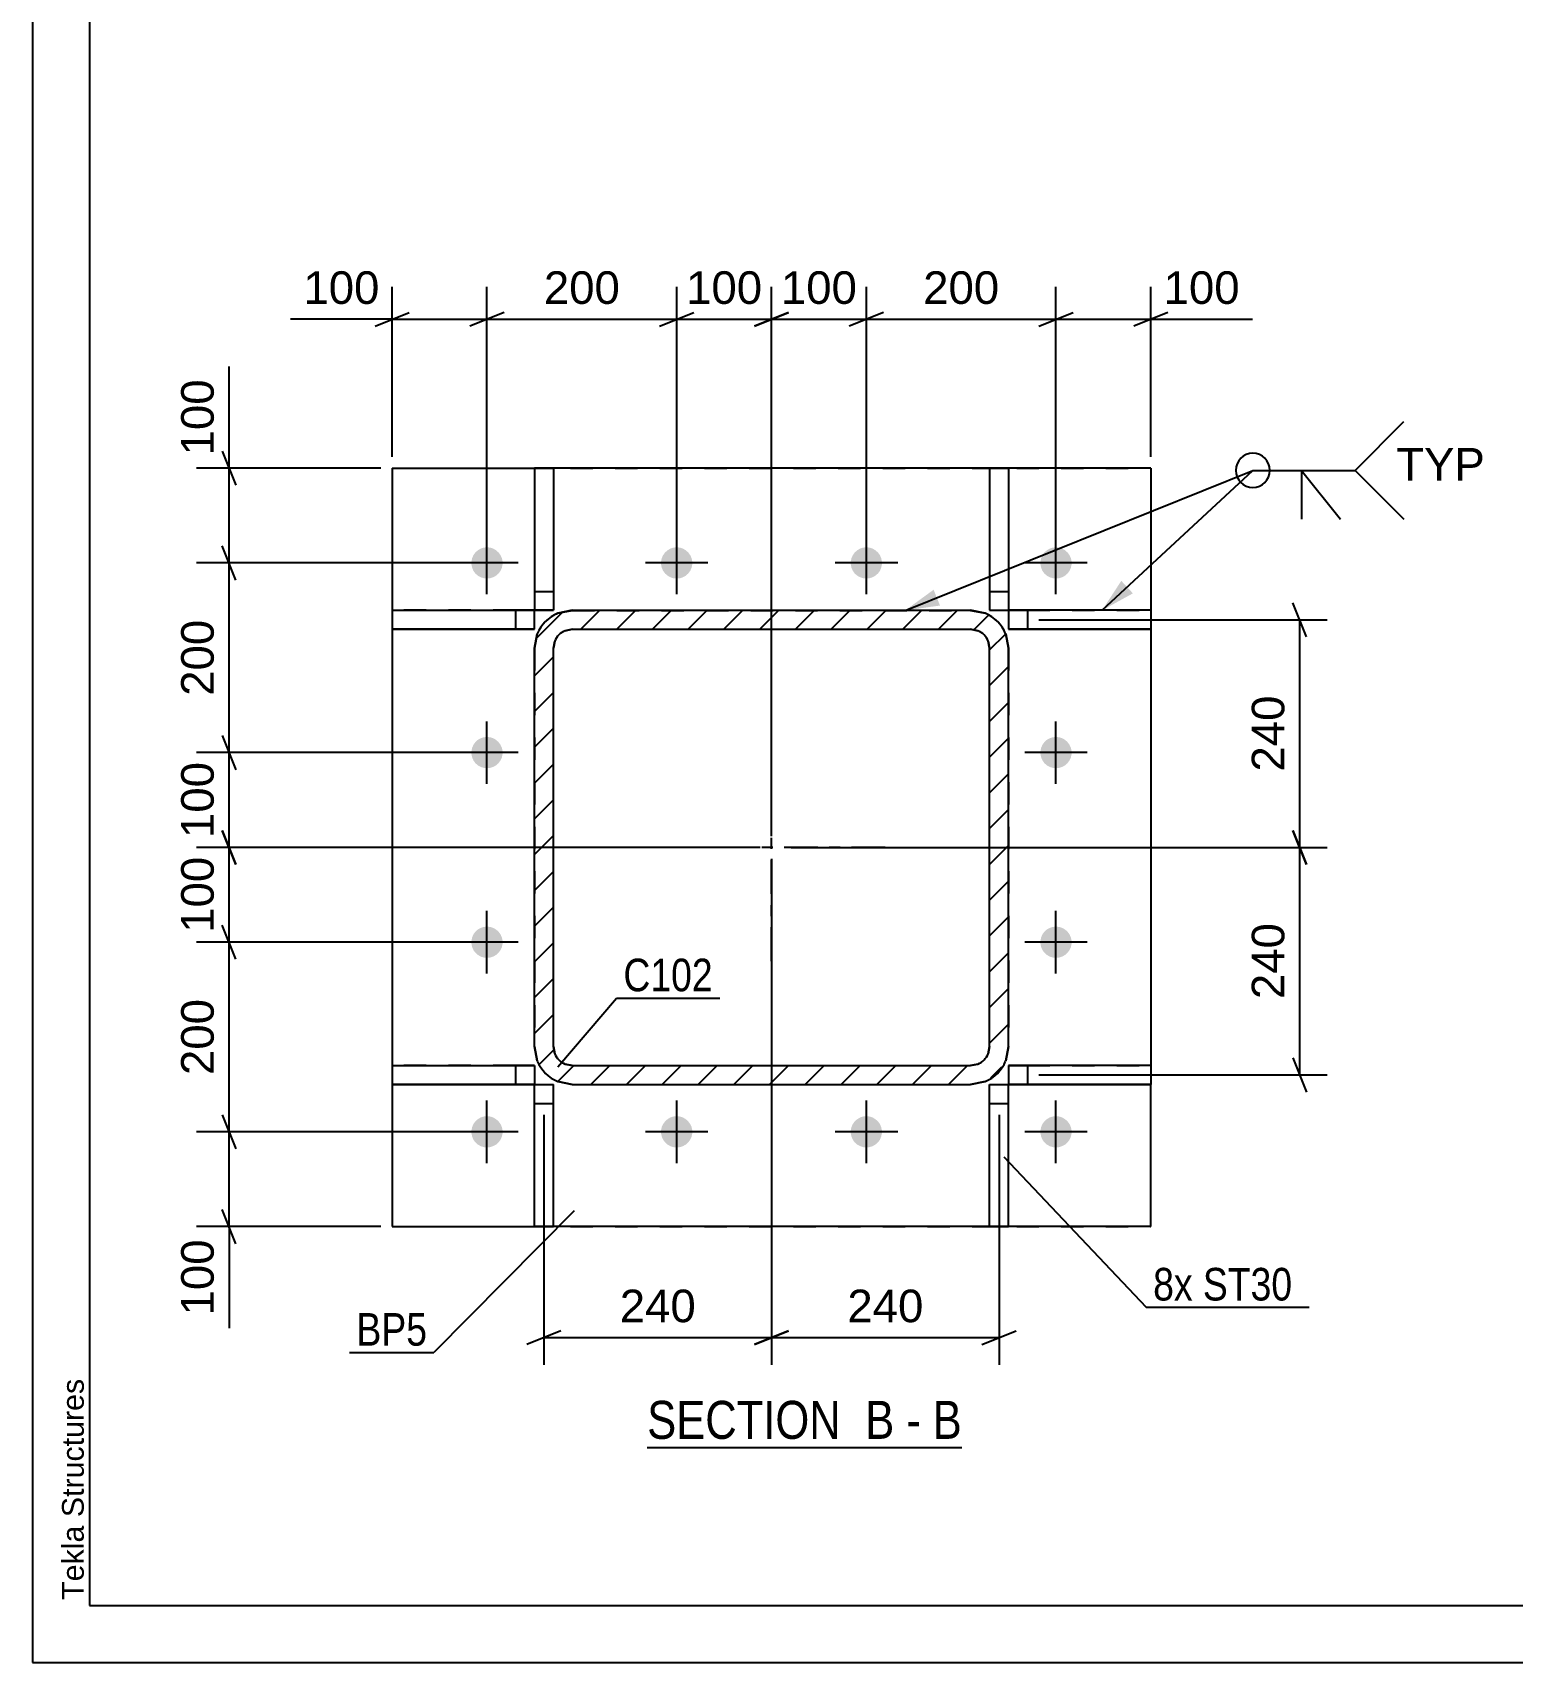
# Model space of a CAD drawing. Header units: millimetres. Extents: x -130 to 464, y -183 to 237.
# Drawn here: x -130.2 to -0.2, y -183.4 to -40.1 of the extents above; entities that cross this region are included whole.
import ezdxf

# ---------------------------------------------------------------- set-up
doc = ezdxf.new("R2010")
doc.units = ezdxf.units.MM
doc.linetypes.add('DXK_LINE_DOT2', pattern=[3.9198, 1.9599, -1.9599])
doc.linetypes.add('DXK_LINE_DOT3', pattern=[5.9187, 2.979, -0.9799, 0.9799, -0.9799])
doc.styles.add('Arial', font='ARIAL.TTF', dxfattribs={"height": 0.2})
doc.styles.add('Arial Narrow', font='ARIALN.TTF', dxfattribs={"height": 0.2})

# ---------------------------------------------------------------- blocks, each defined once
blk = doc.blocks.new('Unknown-284929128-1132')
at = {"color": 5, "linetype": 'Continuous'}
for p, q in [((-130.21, 236.61), (-130.21, -183.39)), ((-125.21, 231.61), (-125.21, -178.39)), ((-125.21, -178.39), (458.79, -178.39)), ((-130.21, -183.39), (463.79, -183.39))]:
    blk.add_line(p, q, dxfattribs=at)
at = {"color": 174, "linetype": 'Continuous', "style": 'Arial'}
blk.add_text('Tekla Structures', height=1.9102, rotation=90, dxfattribs=at).set_placement((-125.71, -177.89))
blk = doc.blocks.new('Unknown-284929128-11 - 2020')
at = {"color": 6, "linetype": 'Continuous'}
blk.add_line((-76.2, -164.49), (-48.55, -164.49), dxfattribs=at)
at = {"color": 0, "linetype": 'Continuous'}
for points in [[(-58.09, -163.74), (-58.09, -160.24), (-76.2, -160.24), (-76.2, -163.74)], [(-54.48, -163.74), (-54.48, -160.24), (-57.04, -160.24), (-57.04, -163.74)], [(-52.16, -163.74), (-52.16, -160.24), (-53.43, -160.24), (-53.43, -163.74)], [(-48.55, -163.74), (-48.55, -160.24), (-51.11, -160.24), (-51.11, -163.74)]]:
    blk.add_wipeout(points, dxfattribs=at)
at = {"color": 7, "linetype": 'Continuous', "style": 'Arial Narrow'}
for s, p in [('SECTION ', (-76.2, -163.74)), ('B', (-57.04, -163.74)), ('B', (-51.11, -163.74)), ('-', (-53.43, -163.74))]:
    blk.add_text(s, height=3.34, dxfattribs=at).set_placement(p)
blk = doc.blocks.new('Part-284929128-2059 - 2020')
at = {"color": 2, "linetype": 'Continuous'}
for p, q in [((-42.78, -130.92), (-44.44, -130.92)), ((-44.44, -130.92), (-44.44, -132.59)), ((-42.78, -130.92), (-42.78, -132.59)), ((-31.94, -130.93), (-42.78, -130.92)), ((-31.94, -130.93), (-31.94, -132.59)), ((-44.44, -132.59), (-42.78, -132.59)), ((-42.78, -132.59), (-44.44, -132.59)), ((-42.78, -132.59), (-31.94, -132.59)), ((-31.94, -132.59), (-42.78, -132.59)), ((-31.94, -132.59), (-31.94, -132.59))]:
    blk.add_line(p, q, dxfattribs=at)
at = {"color": 7, "linetype": 'DXK_LINE_DOT2'}
for p, q in [((-44.44, -130.93), (-42.78, -130.93)), ((-42.78, -130.93), (-31.94, -130.93)), ((-44.44, -132.59), (-44.44, -132.59)), ((-44.44, -132.59), (-44.44, -132.59)), ((-42.78, -132.59), (-42.78, -132.59)), ((-31.94, -132.59), (-31.94, -132.59))]:
    blk.add_line(p, q, dxfattribs=at)
blk = doc.blocks.new('Part-284929128-2104 - 2020')
at = {"color": 2, "linetype": 'Continuous'}
for p, q in [((-98.61, -78.43), (-86.11, -78.43)), ((-98.61, -78.43), (-98.61, -78.43)), ((-98.61, -78.43), (-98.61, -90.92)), ((-46.11, -78.43), (-84.44, -78.43)), ((-31.94, -78.43), (-44.44, -78.43)), ((-31.94, -78.43), (-31.94, -78.43)), ((-31.94, -78.43), (-31.94, -90.92)), ((-98.61, -92.59), (-98.61, -130.93)), ((-31.94, -92.59), (-31.94, -130.93)), ((-98.61, -132.59), (-98.61, -145.09)), ((-31.94, -145.09), (-31.94, -132.59)), ((-98.61, -145.09), (-86.11, -145.09)), ((-46.11, -145.09), (-84.44, -145.09)), ((-31.94, -145.09), (-44.44, -145.09))]:
    blk.add_line(p, q, dxfattribs=at)
at = {"color": 7, "linetype": 'DXK_LINE_DOT2'}
for p, q in [((-98.61, -78.43), (-31.94, -78.43)), ((-86.11, -78.43), (-84.44, -78.43)), ((-44.44, -78.43), (-46.11, -78.43)), ((-98.61, -90.92), (-98.61, -92.59)), ((-31.94, -90.92), (-31.94, -92.59)), ((-98.61, -130.93), (-98.61, -132.59)), ((-31.94, -130.93), (-31.94, -132.59)), ((-98.61, -145.09), (-31.94, -145.09)), ((-86.11, -145.09), (-84.44, -145.09)), ((-44.44, -145.09), (-46.11, -145.09))]:
    blk.add_line(p, q, dxfattribs=at)
blk = doc.blocks.new('Part-284929128-2064 - 2020')
at = {"color": 2, "linetype": 'Continuous'}
for p, q in [((-42.78, -90.92), (-44.44, -90.92)), ((-44.44, -90.92), (-44.44, -92.59)), ((-42.78, -90.92), (-42.78, -92.59)), ((-31.94, -90.92), (-42.78, -90.92)), ((-31.94, -90.92), (-31.94, -92.59)), ((-44.44, -92.59), (-42.78, -92.59)), ((-42.78, -92.59), (-44.44, -92.59)), ((-44.44, -92.59), (-44.44, -92.59)), ((-44.44, -92.59), (-44.44, -92.59)), ((-42.78, -92.59), (-31.94, -92.59)), ((-31.94, -92.59), (-42.78, -92.59)), ((-31.94, -92.59), (-31.94, -92.59))]:
    blk.add_line(p, q, dxfattribs=at)
at = {"color": 7, "linetype": 'DXK_LINE_DOT2'}
for p, q in [((-44.44, -90.92), (-42.78, -90.92)), ((-42.78, -90.92), (-31.94, -90.92)), ((-42.78, -92.59), (-42.78, -92.59)), ((-31.94, -92.59), (-31.94, -92.59))]:
    blk.add_line(p, q, dxfattribs=at)
blk = doc.blocks.new('Part-284929128-2069 - 2020')
at = {"color": 2, "linetype": 'Continuous'}
for p, q in [((-98.61, -130.93), (-87.78, -130.92)), ((-98.61, -130.93), (-98.61, -130.93)), ((-98.61, -130.93), (-98.61, -132.59)), ((-87.78, -130.92), (-86.11, -130.92)), ((-87.78, -130.92), (-87.78, -132.59)), ((-86.11, -130.92), (-86.11, -132.59)), ((-98.61, -132.59), (-87.78, -132.59)), ((-87.78, -132.59), (-98.61, -132.59)), ((-87.78, -132.59), (-86.11, -132.59)), ((-86.11, -132.59), (-87.78, -132.59))]:
    blk.add_line(p, q, dxfattribs=at)
at = {"color": 7, "linetype": 'DXK_LINE_DOT2'}
for p, q in [((-87.78, -130.93), (-98.61, -130.93)), ((-86.11, -130.93), (-87.78, -130.93)), ((-86.11, -130.92), (-86.11, -130.93)), ((-87.78, -132.59), (-87.78, -132.59)), ((-86.11, -132.59), (-86.11, -132.59)), ((-86.11, -132.59), (-86.11, -132.59))]:
    blk.add_line(p, q, dxfattribs=at)
blk = doc.blocks.new('Bolt-284929128-2122 - 2020')
at = {"linetype": 'Continuous'}
for points in [[(-90.28, -88.13), (-90.56, -88.1), (-90.84, -88.01), (-91.09, -87.87), (-91.3, -87.68), (-91.47, -87.45), (-91.58, -87.18), (-91.64, -86.9), (-91.64, -86.61), (-91.58, -86.33), (-91.47, -86.07), (-91.3, -85.84), (-91.09, -85.65), (-90.84, -85.5), (-90.56, -85.41), (-90.28, -85.38), (-89.99, -85.41), (-89.72, -85.5), (-89.47, -85.65), (-89.26, -85.84), (-89.09, -86.07), (-88.97, -86.33), (-88.91, -86.61), (-88.91, -86.9), (-88.97, -87.18), (-89.09, -87.45), (-89.26, -87.68), (-89.47, -87.87), (-89.72, -88.01), (-89.99, -88.1)], [(-73.61, -88.13), (-73.9, -88.1), (-74.17, -88.01), (-74.42, -87.87), (-74.63, -87.68), (-74.8, -87.45), (-74.92, -87.18), (-74.98, -86.9), (-74.98, -86.61), (-74.92, -86.33), (-74.8, -86.07), (-74.63, -85.84), (-74.42, -85.65), (-74.17, -85.5), (-73.9, -85.41), (-73.61, -85.38), (-73.32, -85.41), (-73.05, -85.5), (-72.8, -85.65), (-72.59, -85.84), (-72.42, -86.07), (-72.3, -86.33), (-72.24, -86.61), (-72.24, -86.9), (-72.3, -87.18), (-72.42, -87.45), (-72.59, -87.68), (-72.8, -87.87), (-73.05, -88.01), (-73.32, -88.1)], [(-56.94, -88.13), (-57.23, -88.1), (-57.5, -88.01), (-57.75, -87.87), (-57.97, -87.68), (-58.13, -87.45), (-58.25, -87.18), (-58.31, -86.9), (-58.31, -86.61), (-58.25, -86.33), (-58.13, -86.07), (-57.97, -85.84), (-57.75, -85.65), (-57.5, -85.5), (-57.23, -85.41), (-56.94, -85.38), (-56.66, -85.41), (-56.38, -85.5), (-56.14, -85.65), (-55.92, -85.84), (-55.75, -86.07), (-55.64, -86.33), (-55.58, -86.61), (-55.58, -86.9), (-55.64, -87.18), (-55.75, -87.45), (-55.92, -87.68), (-56.14, -87.87), (-56.38, -88.01), (-56.66, -88.1)], [(-40.28, -88.13), (-40.56, -88.1), (-40.84, -88.01), (-41.09, -87.87), (-41.3, -87.68), (-41.47, -87.45), (-41.58, -87.18), (-41.64, -86.9), (-41.64, -86.61), (-41.58, -86.33), (-41.47, -86.07), (-41.3, -85.84), (-41.09, -85.65), (-40.84, -85.5), (-40.56, -85.41), (-40.28, -85.38), (-39.99, -85.41), (-39.72, -85.5), (-39.47, -85.65), (-39.26, -85.84), (-39.09, -86.07), (-38.97, -86.33), (-38.91, -86.61), (-38.91, -86.9), (-38.97, -87.18), (-39.09, -87.45), (-39.26, -87.68), (-39.47, -87.87), (-39.72, -88.01), (-39.99, -88.1)], [(-90.28, -104.8), (-90.56, -104.77), (-90.84, -104.68), (-91.09, -104.54), (-91.3, -104.35), (-91.47, -104.11), (-91.58, -103.85), (-91.64, -103.57), (-91.64, -103.28), (-91.58, -103), (-91.47, -102.74), (-91.3, -102.51), (-91.09, -102.31), (-90.84, -102.17), (-90.56, -102.08), (-90.28, -102.05), (-89.99, -102.08), (-89.72, -102.17), (-89.47, -102.31), (-89.26, -102.51), (-89.09, -102.74), (-88.97, -103), (-88.91, -103.28), (-88.91, -103.57), (-88.97, -103.85), (-89.09, -104.11), (-89.26, -104.35), (-89.47, -104.54), (-89.72, -104.68), (-89.99, -104.77)], [(-40.28, -104.8), (-40.56, -104.77), (-40.84, -104.68), (-41.09, -104.54), (-41.3, -104.35), (-41.47, -104.11), (-41.58, -103.85), (-41.64, -103.57), (-41.64, -103.28), (-41.58, -103), (-41.47, -102.74), (-41.3, -102.51), (-41.09, -102.31), (-40.84, -102.17), (-40.56, -102.08), (-40.28, -102.05), (-39.99, -102.08), (-39.72, -102.17), (-39.47, -102.31), (-39.26, -102.51), (-39.09, -102.74), (-38.97, -103), (-38.91, -103.28), (-38.91, -103.57), (-38.97, -103.85), (-39.09, -104.11), (-39.26, -104.35), (-39.47, -104.54), (-39.72, -104.68), (-39.99, -104.77)], [(-90.28, -121.47), (-90.56, -121.44), (-90.84, -121.35), (-91.09, -121.2), (-91.3, -121.01), (-91.47, -120.78), (-91.58, -120.52), (-91.64, -120.24), (-91.64, -119.95), (-91.58, -119.67), (-91.47, -119.4), (-91.3, -119.17), (-91.09, -118.98), (-90.84, -118.84), (-90.56, -118.75), (-90.28, -118.72), (-89.99, -118.75), (-89.72, -118.84), (-89.47, -118.98), (-89.26, -119.17), (-89.09, -119.4), (-88.97, -119.67), (-88.91, -119.95), (-88.91, -120.24), (-88.97, -120.52), (-89.09, -120.78), (-89.26, -121.01), (-89.47, -121.2), (-89.72, -121.35), (-89.99, -121.44)], [(-40.28, -121.47), (-40.56, -121.44), (-40.84, -121.35), (-41.09, -121.2), (-41.3, -121.01), (-41.47, -120.78), (-41.58, -120.52), (-41.64, -120.24), (-41.64, -119.95), (-41.58, -119.67), (-41.47, -119.4), (-41.3, -119.17), (-41.09, -118.98), (-40.84, -118.84), (-40.56, -118.75), (-40.28, -118.72), (-39.99, -118.75), (-39.72, -118.84), (-39.47, -118.98), (-39.26, -119.17), (-39.09, -119.4), (-38.97, -119.67), (-38.91, -119.95), (-38.91, -120.24), (-38.97, -120.52), (-39.09, -120.78), (-39.26, -121.01), (-39.47, -121.2), (-39.72, -121.35), (-39.99, -121.44)], [(-90.28, -138.13), (-90.56, -138.1), (-90.84, -138.01), (-91.09, -137.87), (-91.3, -137.68), (-91.47, -137.45), (-91.58, -137.18), (-91.64, -136.9), (-91.64, -136.61), (-91.58, -136.33), (-91.47, -136.07), (-91.3, -135.84), (-91.09, -135.65), (-90.84, -135.5), (-90.56, -135.41), (-90.28, -135.38), (-89.99, -135.41), (-89.72, -135.5), (-89.47, -135.65), (-89.26, -135.84), (-89.09, -136.07), (-88.97, -136.33), (-88.91, -136.61), (-88.91, -136.9), (-88.97, -137.18), (-89.09, -137.45), (-89.26, -137.68), (-89.47, -137.87), (-89.72, -138.01), (-89.99, -138.1)], [(-73.61, -138.13), (-73.9, -138.1), (-74.17, -138.01), (-74.42, -137.87), (-74.63, -137.68), (-74.8, -137.45), (-74.92, -137.18), (-74.98, -136.9), (-74.98, -136.61), (-74.92, -136.33), (-74.8, -136.07), (-74.63, -135.84), (-74.42, -135.65), (-74.17, -135.5), (-73.9, -135.41), (-73.61, -135.38), (-73.32, -135.41), (-73.05, -135.5), (-72.8, -135.65), (-72.59, -135.84), (-72.42, -136.07), (-72.3, -136.33), (-72.24, -136.61), (-72.24, -136.9), (-72.3, -137.18), (-72.42, -137.45), (-72.59, -137.68), (-72.8, -137.87), (-73.05, -138.01), (-73.32, -138.1)], [(-56.94, -138.13), (-57.23, -138.1), (-57.5, -138.01), (-57.75, -137.87), (-57.97, -137.68), (-58.13, -137.45), (-58.25, -137.18), (-58.31, -136.9), (-58.31, -136.61), (-58.25, -136.33), (-58.13, -136.07), (-57.97, -135.84), (-57.75, -135.65), (-57.5, -135.5), (-57.23, -135.41), (-56.94, -135.38), (-56.66, -135.41), (-56.38, -135.5), (-56.14, -135.65), (-55.92, -135.84), (-55.75, -136.07), (-55.64, -136.33), (-55.58, -136.61), (-55.58, -136.9), (-55.64, -137.18), (-55.75, -137.45), (-55.92, -137.68), (-56.14, -137.87), (-56.38, -138.01), (-56.66, -138.1)], [(-40.28, -138.13), (-40.56, -138.1), (-40.84, -138.01), (-41.09, -137.87), (-41.3, -137.68), (-41.47, -137.45), (-41.58, -137.18), (-41.64, -136.9), (-41.64, -136.61), (-41.58, -136.33), (-41.47, -136.07), (-41.3, -135.84), (-41.09, -135.65), (-40.84, -135.5), (-40.56, -135.41), (-40.28, -135.38), (-39.99, -135.41), (-39.72, -135.5), (-39.47, -135.65), (-39.26, -135.84), (-39.09, -136.07), (-38.97, -136.33), (-38.91, -136.61), (-38.91, -136.9), (-38.97, -137.18), (-39.09, -137.45), (-39.26, -137.68), (-39.47, -137.87), (-39.72, -138.01), (-39.99, -138.1)]]:
    blk.add_hatch(color=1, dxfattribs=at).paths.add_polyline_path(points)
at = {"color": 1, "linetype": 'Continuous'}
for p, q in [((-90.28, -89.51), (-90.28, -84.01)), ((-73.61, -89.51), (-73.61, -84.01)), ((-56.94, -89.51), (-56.94, -84.01)), ((-40.28, -89.51), (-40.28, -84.01)), ((-87.53, -86.76), (-93.03, -86.76)), ((-70.86, -86.76), (-76.36, -86.76)), ((-54.19, -86.76), (-59.69, -86.76)), ((-37.53, -86.76), (-43.03, -86.76)), ((-90.28, -106.18), (-90.28, -100.68)), ((-40.28, -106.18), (-40.28, -100.68)), ((-87.53, -103.43), (-93.03, -103.43)), ((-37.53, -103.43), (-43.03, -103.43)), ((-90.28, -122.84), (-90.28, -117.34)), ((-40.28, -122.84), (-40.28, -117.34)), ((-87.53, -120.09), (-93.03, -120.09)), ((-37.53, -120.09), (-43.03, -120.09)), ((-90.28, -139.51), (-90.28, -134.01)), ((-73.61, -139.51), (-73.61, -134.01)), ((-56.94, -139.51), (-56.94, -134.01)), ((-40.28, -139.51), (-40.28, -134.01)), ((-87.53, -136.76), (-93.03, -136.76)), ((-70.86, -136.76), (-76.36, -136.76)), ((-54.19, -136.76), (-59.69, -136.76)), ((-37.53, -136.76), (-43.03, -136.76))]:
    blk.add_line(p, q, dxfattribs=at)
blk = doc.blocks.new('Part-284929128-2074 - 2020')
at = {"color": 2, "linetype": 'Continuous'}
for p, q in [((-98.61, -90.92), (-98.61, -90.92)), ((-98.61, -90.92), (-87.78, -90.92)), ((-98.61, -90.92), (-98.61, -92.59)), ((-87.78, -90.92), (-86.11, -90.92)), ((-87.78, -90.92), (-87.78, -92.59)), ((-86.11, -92.59), (-86.11, -90.92)), ((-98.61, -92.59), (-87.78, -92.59)), ((-87.78, -92.59), (-98.61, -92.59)), ((-87.78, -92.59), (-86.11, -92.59)), ((-86.11, -92.59), (-87.78, -92.59)), ((-86.11, -92.59), (-86.11, -92.59))]:
    blk.add_line(p, q, dxfattribs=at)
at = {"color": 7, "linetype": 'DXK_LINE_DOT2'}
for p, q in [((-87.78, -90.92), (-98.61, -90.92)), ((-86.11, -90.92), (-87.78, -90.92)), ((-86.11, -90.92), (-86.11, -90.92)), ((-87.78, -92.59), (-87.78, -92.59))]:
    blk.add_line(p, q, dxfattribs=at)
blk = doc.blocks.new('Part-284929128-2127 - 2020')
at = {"linetype": 'Continuous'}
h = blk.add_hatch(dxfattribs=at)
h.set_pattern_fill('', scale=0.7, style=0, pattern_type=0)
h.set_pattern_definition([(45, (-44.6975, -92.98), (-1.571545, 1.571545), [])])
h.paths.add_polyline_path([(-44.44, -94.26), (-44.7, -92.98), (-45.42, -91.9), (-46.5, -91.18), (-47.78, -90.92), (-82.78, -90.92), (-84.05, -91.18), (-85.13, -91.9), (-85.86, -92.98), (-86.11, -94.26), (-86.11, -129.26), (-85.86, -130.53), (-85.13, -131.61), (-84.05, -132.34), (-82.78, -132.59), (-47.78, -132.59), (-46.5, -132.34), (-45.42, -131.61), (-44.7, -130.53), (-44.44, -129.26)])
h.paths.add_polyline_path([(-46.24, -129.89), (-46.6, -130.43), (-47.14, -130.8), (-47.78, -130.92), (-82.78, -130.92), (-83.41, -130.8), (-83.96, -130.43), (-84.32, -129.89), (-84.44, -129.26), (-84.44, -94.26), (-84.32, -93.62), (-83.96, -93.08), (-83.41, -92.72), (-82.78, -92.59), (-47.78, -92.59), (-47.14, -92.72), (-46.6, -93.08), (-46.24, -93.62), (-46.11, -94.26), (-46.11, -129.26)])
at = {"color": 2, "linetype": 'Continuous'}
for p, q in [((-82.78, -90.92), (-84.05, -91.18)), ((-82.78, -90.92), (-47.78, -90.92)), ((-46.5, -91.18), (-47.78, -90.92)), ((-85.86, -92.98), (-86.11, -94.26)), ((-82.78, -92.59), (-83.41, -92.72)), ((-83.41, -92.72), (-82.78, -92.59)), ((-82.78, -92.59), (-82.78, -92.59)), ((-82.78, -92.59), (-47.78, -92.59)), ((-82.78, -92.59), (-47.78, -92.59)), ((-47.78, -92.59), (-47.78, -92.59)), ((-47.14, -92.72), (-47.78, -92.59)), ((-47.78, -92.59), (-47.14, -92.72)), ((-44.44, -94.26), (-44.7, -92.98)), ((-86.11, -129.26), (-86.11, -94.26)), ((-84.44, -94.26), (-84.32, -93.62)), ((-84.44, -129.26), (-84.44, -94.26)), ((-46.24, -93.62), (-46.11, -94.26)), ((-46.11, -129.26), (-46.11, -94.26)), ((-44.44, -129.26), (-44.44, -94.26)), ((-86.11, -129.26), (-85.86, -130.53)), ((-84.32, -129.89), (-84.44, -129.26)), ((-46.11, -129.26), (-46.24, -129.89)), ((-44.7, -130.53), (-44.44, -129.26)), ((-85.86, -130.53), (-85.86, -130.53)), ((-85.86, -130.53), (-85.86, -130.53)), ((-82.78, -130.92), (-83.41, -130.8)), ((-82.78, -130.92), (-47.78, -130.92)), ((-47.14, -130.8), (-47.78, -130.92)), ((-44.7, -130.53), (-44.7, -130.53)), ((-44.7, -130.53), (-44.7, -130.53)), ((-82.78, -132.59), (-84.05, -132.34)), ((-84.05, -132.34), (-82.78, -132.59)), ((-82.78, -132.59), (-47.78, -132.59)), ((-82.78, -132.59), (-82.78, -132.59)), ((-82.78, -132.59), (-47.78, -132.59)), ((-46.5, -132.34), (-47.78, -132.59)), ((-47.78, -132.59), (-46.5, -132.34)), ((-47.78, -132.59), (-47.78, -132.59))]:
    blk.add_line(p, q, dxfattribs=at)
at = {"color": 7, "linetype": 'DXK_LINE_DOT2'}
for p, q in [((-84.05, -91.18), (-82.78, -90.93)), ((-82.78, -90.93), (-82.78, -90.92)), ((-82.78, -90.93), (-47.78, -90.93)), ((-47.78, -90.93), (-47.78, -90.92)), ((-47.78, -90.93), (-46.5, -91.18)), ((-86.11, -94.26), (-85.86, -92.98)), ((-44.7, -92.98), (-44.44, -94.26)), ((-86.11, -94.26), (-86.11, -129.26)), ((-84.32, -93.62), (-84.44, -94.26)), ((-84.44, -94.26), (-84.44, -94.26)), ((-84.44, -129.26), (-84.44, -94.26)), ((-84.32, -93.62), (-84.32, -93.62)), ((-46.24, -93.62), (-46.24, -93.62)), ((-46.11, -94.26), (-46.24, -93.62)), ((-46.11, -94.26), (-46.11, -94.26)), ((-46.11, -129.26), (-46.11, -94.26)), ((-44.44, -94.26), (-44.44, -129.26)), ((-85.86, -130.53), (-86.11, -129.26)), ((-84.44, -129.26), (-84.44, -129.26)), ((-84.44, -129.26), (-84.32, -129.9)), ((-46.24, -129.9), (-46.11, -129.26)), ((-46.11, -129.26), (-46.11, -129.26)), ((-44.44, -129.26), (-44.7, -130.53)), ((-83.41, -130.8), (-82.78, -130.93)), ((-82.78, -130.93), (-82.78, -130.92)), ((-82.78, -130.93), (-47.78, -130.93)), ((-47.78, -130.93), (-47.14, -130.8)), ((-47.78, -130.93), (-47.78, -130.92))]:
    blk.add_line(p, q, dxfattribs=at)
at = {"color": 7, "linetype": 'DXK_LINE_DOT3'}
for p, q in [((-65.28, -121.76), (-65.28, -101.76)), ((-55.28, -111.76), (-75.28, -111.76))]:
    blk.add_line(p, q, dxfattribs=at)
at = {"color": 7, "linetype": 'DXK_LINE_DOT2'}
for centre, radius, start, end in [((-82.78, -94.26), 3.33, 112.5, 157.5), ((-47.78, -94.26), 3.33, 22.5, 67.5), ((-82.78, -129.26), 1.67, 202.5, 247.5), ((-47.78, -129.26), 1.67, 292.5, 337.5)]:
    blk.add_arc(centre, radius, start, end, dxfattribs=at)
at = {"color": 2, "linetype": 'Continuous'}
for centre, radius, start, end in [((-82.78, -94.26), 3.33, 112.5, 157.5), ((-47.78, -94.26), 3.33, 22.5, 67.5), ((-82.78, -94.26), 1.67, 112.5, 157.5), ((-82.78, -94.26), 1.67, 112.5, 157.5), ((-47.78, -94.26), 1.67, 22.5, 67.5), ((-47.78, -94.26), 1.67, 22.5, 67.5), ((-82.78, -129.26), 1.67, 202.5, 247.5), ((-47.78, -129.26), 1.67, 292.5, 337.5), ((-82.78, -129.26), 3.33, 202.5, 247.5), ((-82.78, -129.26), 3.33, 202.5, 247.5), ((-47.78, -129.26), 3.33, 292.5, 337.5), ((-47.78, -129.26), 3.33, 292.5, 337.5)]:
    blk.add_arc(centre, radius, start, end, dxfattribs=at)
blk = doc.blocks.new('Part-284929128-2132 - 2020')
at = {"color": 2, "linetype": 'Continuous'}
for p, q in [((-86.11, -132.59), (-84.44, -132.59)), ((-86.11, -145.09), (-86.11, -132.59)), ((-84.44, -145.09), (-84.44, -132.59)), ((-86.11, -134.26), (-84.44, -134.26)), ((-86.11, -145.09), (-84.44, -145.09))]:
    blk.add_line(p, q, dxfattribs=at)
at = {"color": 7, "linetype": 'DXK_LINE_DOT2'}
for p, q in [((-86.11, -132.59), (-84.44, -132.59)), ((-86.11, -134.26), (-84.44, -134.26)), ((-84.44, -145.09), (-86.11, -145.09))]:
    blk.add_line(p, q, dxfattribs=at)
blk = doc.blocks.new('Part-284929128-2137 - 2020')
at = {"color": 2, "linetype": 'Continuous'}
for p, q in [((-46.11, -132.59), (-44.44, -132.59)), ((-46.11, -145.09), (-46.11, -132.59)), ((-44.44, -145.09), (-44.44, -132.59)), ((-46.11, -134.26), (-44.44, -134.26)), ((-46.11, -145.09), (-44.44, -145.09))]:
    blk.add_line(p, q, dxfattribs=at)
at = {"color": 7, "linetype": 'DXK_LINE_DOT2'}
for p, q in [((-46.11, -132.59), (-44.44, -132.59)), ((-46.11, -134.26), (-44.44, -134.26)), ((-44.44, -145.09), (-46.11, -145.09))]:
    blk.add_line(p, q, dxfattribs=at)
blk = doc.blocks.new('Part-284929128-2142 - 2020')
at = {"color": 2, "linetype": 'Continuous'}
for p, q in [((-86.11, -78.42), (-86.11, -90.92)), ((-84.44, -78.42), (-86.11, -78.42)), ((-84.44, -78.42), (-84.44, -90.92)), ((-86.11, -89.26), (-84.44, -89.26)), ((-84.44, -90.92), (-86.11, -90.92)), ((-86.11, -90.92), (-84.44, -90.92))]:
    blk.add_line(p, q, dxfattribs=at)
at = {"color": 7, "linetype": 'DXK_LINE_DOT2'}
for p, q in [((-86.11, -78.42), (-84.44, -78.42)), ((-86.11, -89.26), (-84.44, -89.26)), ((-86.11, -90.92), (-86.11, -90.92))]:
    blk.add_line(p, q, dxfattribs=at)
blk = doc.blocks.new('Part-284929128-2147 - 2020')
at = {"color": 2, "linetype": 'Continuous'}
for p, q in [((-46.11, -78.42), (-46.11, -90.92)), ((-44.44, -78.42), (-46.11, -78.42)), ((-44.44, -78.42), (-44.44, -90.92)), ((-46.11, -89.26), (-44.44, -89.26)), ((-46.11, -90.92), (-44.44, -90.92)), ((-46.11, -90.92), (-44.44, -90.92))]:
    blk.add_line(p, q, dxfattribs=at)
at = {"color": 7, "linetype": 'DXK_LINE_DOT2'}
for p, q in [((-46.11, -78.42), (-44.44, -78.42)), ((-46.11, -89.26), (-44.44, -89.26)), ((-44.44, -90.92), (-44.44, -90.92))]:
    blk.add_line(p, q, dxfattribs=at)
blk = doc.blocks.new('StraightDimension-284929128-2168 - 2020')
at = {"color": 7, "linetype": 'Continuous'}
for p, q in [((-40.28, -85.76), (-40.28, -62.49)), ((-31.94, -77.43), (-31.94, -62.49)), ((-41.78, -65.94), (-38.78, -64.74)), ((-40.28, -65.34), (-31.94, -65.34)), ((-30.44, -64.74), (-33.44, -65.94)), ((-31.94, -65.34), (-23.02, -65.34)), ((-31.94, -65.34), (-23.02, -65.34))]:
    blk.add_line(p, q, dxfattribs=at)
at = {"color": 0}
blk.add_wipeout([(-23.55, -64.59), (-23.55, -60.39), (-31.42, -60.39), (-31.42, -64.59)], dxfattribs=at)
at = {"color": 3, "style": 'Arial'}
blk.add_text('100', height=2.865, dxfattribs=at).set_placement((-30.82, -63.99))
blk = doc.blocks.new('StraightDimension-284929128-2256 - 2020')
at = {"color": 7, "linetype": 'Continuous'}
for p, q in [((-113.54, -101.93), (-112.34, -104.93)), ((-91.28, -103.43), (-115.79, -103.43)), ((-112.94, -111.76), (-112.94, -103.43)), ((-112.34, -113.26), (-113.54, -110.26)), ((-66.28, -111.76), (-115.79, -111.76))]:
    blk.add_line(p, q, dxfattribs=at)
at = {"color": 0}
blk.add_wipeout([(-113.69, -103.66), (-117.89, -103.66), (-117.89, -111.53), (-113.69, -111.53)], dxfattribs=at)
at = {"color": 3, "style": 'Arial'}
blk.add_text('100', height=2.865, rotation=90.0002, dxfattribs=at).set_placement((-114.29, -110.93))
blk = doc.blocks.new('StraightDimension-284929128-2191 - 2020')
at = {"color": 7, "linetype": 'Continuous'}
for p, q in [((-65.28, -110.76), (-65.28, -62.49)), ((-56.94, -85.76), (-56.94, -62.49)), ((-66.78, -65.94), (-63.78, -64.74)), ((-65.28, -65.34), (-56.94, -65.34)), ((-55.44, -64.74), (-58.44, -65.94))]:
    blk.add_line(p, q, dxfattribs=at)
at = {"color": 0}
blk.add_wipeout([(-57.17, -64.59), (-57.17, -60.39), (-65.05, -60.39), (-65.05, -64.59)], dxfattribs=at)
at = {"color": 3, "style": 'Arial'}
blk.add_text('100', height=2.865, dxfattribs=at).set_placement((-64.45, -63.99))
blk = doc.blocks.new('StraightDimension-284929128-2265 - 2020')
at = {"color": 7, "linetype": 'Continuous'}
for p, q in [((-113.54, -110.26), (-112.34, -113.26)), ((-66.28, -111.76), (-115.79, -111.76)), ((-112.94, -120.09), (-112.94, -111.76)), ((-112.34, -121.59), (-113.54, -118.59)), ((-91.28, -120.09), (-115.79, -120.09))]:
    blk.add_line(p, q, dxfattribs=at)
at = {"color": 0}
blk.add_wipeout([(-113.69, -111.99), (-117.89, -111.99), (-117.89, -119.86), (-113.69, -119.86)], dxfattribs=at)
at = {"color": 3, "style": 'Arial'}
blk.add_text('100', height=2.865, rotation=90.0002, dxfattribs=at).set_placement((-114.29, -119.26))
blk = doc.blocks.new('StraightDimension-284929128-2151 - 2020')
at = {"color": 7, "linetype": 'Continuous'}
for p, q in [((-65.28, -112.76), (-65.28, -157.24)), ((-45.28, -135.26), (-45.28, -157.24)), ((-63.78, -154.24), (-66.78, -155.44)), ((-46.78, -155.44), (-43.78, -154.24)), ((-65.28, -154.84), (-45.28, -154.84))]:
    blk.add_line(p, q, dxfattribs=at)
at = {"color": 0}
blk.add_wipeout([(-51.34, -154.09), (-51.34, -149.89), (-59.21, -149.89), (-59.21, -154.09)], dxfattribs=at)
at = {"color": 3, "style": 'Arial'}
blk.add_text('240', height=2.865, dxfattribs=at).set_placement((-58.61, -153.49))
blk = doc.blocks.new('StraightDimension-284929128-2161 - 2020')
at = {"color": 7, "linetype": 'Continuous'}
for p, q in [((-65.28, -112.76), (-65.28, -157.24)), ((-85.28, -135.26), (-85.28, -157.24)), ((-83.78, -154.24), (-86.78, -155.44)), ((-66.78, -155.44), (-63.78, -154.24)), ((-85.28, -154.84), (-65.28, -154.84))]:
    blk.add_line(p, q, dxfattribs=at)
at = {"color": 0}
blk.add_wipeout([(-71.34, -154.09), (-71.34, -149.89), (-79.21, -149.89), (-79.21, -154.09)], dxfattribs=at)
at = {"color": 3, "style": 'Arial'}
blk.add_text('240', height=2.865, dxfattribs=at).set_placement((-78.61, -153.49))
blk = doc.blocks.new('StraightDimension-284929128-2178 - 2020')
at = {"color": 7, "linetype": 'Continuous'}
for p, q in [((-56.94, -85.76), (-56.94, -62.49)), ((-40.28, -85.76), (-40.28, -62.49)), ((-55.44, -64.74), (-58.44, -65.94)), ((-56.94, -65.34), (-40.28, -65.34)), ((-41.78, -65.94), (-38.78, -64.74))]:
    blk.add_line(p, q, dxfattribs=at)
at = {"color": 0}
blk.add_wipeout([(-44.67, -64.59), (-44.67, -60.39), (-52.55, -60.39), (-52.55, -64.59)], dxfattribs=at)
at = {"color": 3, "style": 'Arial'}
blk.add_text('200', height=2.865, dxfattribs=at).set_placement((-51.95, -63.99))
blk = doc.blocks.new('StraightDimension-284929128-2200 - 2020')
at = {"color": 7, "linetype": 'Continuous'}
for p, q in [((-73.61, -85.76), (-73.61, -62.49)), ((-65.28, -110.76), (-65.28, -62.49)), ((-75.11, -65.94), (-72.11, -64.74)), ((-73.61, -65.34), (-65.28, -65.34)), ((-63.78, -64.74), (-66.78, -65.94))]:
    blk.add_line(p, q, dxfattribs=at)
at = {"color": 0}
blk.add_wipeout([(-65.51, -64.59), (-65.51, -60.39), (-73.38, -60.39), (-73.38, -64.59)], dxfattribs=at)
at = {"color": 3, "style": 'Arial'}
blk.add_text('100', height=2.865, dxfattribs=at).set_placement((-72.78, -63.99))
blk = doc.blocks.new('StraightDimension-284929128-2209 - 2020')
at = {"color": 7, "linetype": 'Continuous'}
for p, q in [((-90.28, -85.76), (-90.28, -62.49)), ((-73.61, -85.76), (-73.61, -62.49)), ((-88.78, -64.74), (-91.78, -65.94)), ((-90.28, -65.34), (-73.61, -65.34)), ((-75.11, -65.94), (-72.11, -64.74))]:
    blk.add_line(p, q, dxfattribs=at)
at = {"color": 0}
blk.add_wipeout([(-78.01, -64.59), (-78.01, -60.39), (-85.88, -60.39), (-85.88, -64.59)], dxfattribs=at)
at = {"color": 3, "style": 'Arial'}
blk.add_text('200', height=2.865, dxfattribs=at).set_placement((-85.28, -63.99))
blk = doc.blocks.new('StraightDimension-284929128-2222 - 2020')
at = {"color": 7, "linetype": 'Continuous'}
for p, q in [((-98.61, -77.43), (-98.61, -62.49)), ((-90.28, -85.76), (-90.28, -62.49)), ((-98.61, -65.34), (-107.53, -65.34)), ((-98.61, -65.34), (-107.53, -65.34)), ((-100.11, -65.94), (-97.11, -64.74)), ((-98.61, -65.34), (-90.28, -65.34)), ((-88.78, -64.74), (-91.78, -65.94))]:
    blk.add_line(p, q, dxfattribs=at)
at = {"color": 0}
blk.add_wipeout([(-99.14, -64.59), (-99.14, -60.39), (-107.01, -60.39), (-107.01, -64.59)], dxfattribs=at)
at = {"color": 3, "style": 'Arial'}
blk.add_text('100', height=2.865, dxfattribs=at).set_placement((-106.41, -63.99))
blk = doc.blocks.new('StraightDimension-284929128-2233 - 2020')
at = {"color": 7, "linetype": 'Continuous'}
for p, q in [((-112.94, -78.43), (-112.94, -69.5)), ((-112.94, -78.43), (-112.94, -69.5)), ((-113.54, -76.93), (-112.34, -79.93)), ((-99.61, -78.43), (-115.79, -78.43)), ((-112.94, -86.76), (-112.94, -78.43)), ((-112.34, -88.26), (-113.54, -85.26)), ((-91.28, -86.76), (-115.79, -86.76))]:
    blk.add_line(p, q, dxfattribs=at)
at = {"color": 0}
blk.add_wipeout([(-113.69, -70.03), (-117.89, -70.03), (-117.89, -77.9), (-113.69, -77.9)], dxfattribs=at)
at = {"color": 3, "style": 'Arial'}
blk.add_text('100', height=2.865, rotation=90.0002, dxfattribs=at).set_placement((-114.29, -77.3))
blk = doc.blocks.new('StraightDimension-284929128-2243 - 2020')
at = {"color": 7, "linetype": 'Continuous'}
for p, q in [((-112.34, -88.26), (-113.54, -85.26)), ((-91.28, -86.76), (-115.79, -86.76)), ((-112.94, -103.43), (-112.94, -86.76)), ((-113.54, -101.93), (-112.34, -104.93)), ((-91.28, -103.43), (-115.79, -103.43))]:
    blk.add_line(p, q, dxfattribs=at)
at = {"color": 0}
blk.add_wipeout([(-113.69, -91.16), (-117.89, -91.16), (-117.89, -99.03), (-113.69, -99.03)], dxfattribs=at)
at = {"color": 3, "style": 'Arial'}
blk.add_text('200', height=2.865, rotation=90.0002, dxfattribs=at).set_placement((-114.29, -98.43))
blk = doc.blocks.new('StraightDimension-284929128-2274 - 2020')
at = {"color": 7, "linetype": 'Continuous'}
for p, q in [((-112.34, -121.59), (-113.54, -118.59)), ((-91.28, -120.09), (-115.79, -120.09)), ((-112.94, -136.76), (-112.94, -120.09)), ((-113.54, -135.26), (-112.34, -138.26)), ((-91.28, -136.76), (-115.79, -136.76))]:
    blk.add_line(p, q, dxfattribs=at)
at = {"color": 0}
blk.add_wipeout([(-113.69, -124.49), (-117.89, -124.49), (-117.89, -132.36), (-113.69, -132.36)], dxfattribs=at)
at = {"color": 3, "style": 'Arial'}
blk.add_text('200', height=2.865, rotation=90.0002, dxfattribs=at).set_placement((-114.29, -131.76))
blk = doc.blocks.new('StraightDimension-284929128-2287 - 2020')
at = {"color": 7, "linetype": 'Continuous'}
for p, q in [((-113.54, -135.26), (-112.34, -138.26)), ((-91.28, -136.76), (-115.79, -136.76)), ((-112.94, -145.09), (-112.94, -136.76)), ((-112.34, -146.59), (-113.54, -143.59)), ((-99.61, -145.09), (-115.79, -145.09)), ((-112.94, -145.09), (-112.94, -154.01)), ((-112.94, -145.09), (-112.94, -154.01))]:
    blk.add_line(p, q, dxfattribs=at)
at = {"color": 0}
blk.add_wipeout([(-113.69, -145.62), (-117.89, -145.62), (-117.89, -153.49), (-113.69, -153.49)], dxfattribs=at)
at = {"color": 3, "style": 'Arial'}
blk.add_text('100', height=2.865, rotation=90.0002, dxfattribs=at).set_placement((-114.29, -152.89))
blk = doc.blocks.new('StraightDimension-284929128-2298 - 2020')
at = {"color": 7, "linetype": 'Continuous'}
for p, q in [((-18.26, -93.26), (-19.46, -90.26)), ((-41.78, -91.76), (-16.46, -91.76)), ((-18.86, -111.76), (-18.86, -91.76)), ((-19.46, -110.26), (-18.26, -113.26)), ((-63.55, -111.76), (-16.46, -111.76))]:
    blk.add_line(p, q, dxfattribs=at)
at = {"color": 0}
blk.add_wipeout([(-19.61, -97.82), (-23.81, -97.82), (-23.81, -105.69), (-19.61, -105.69)], dxfattribs=at)
at = {"color": 3, "style": 'Arial'}
blk.add_text('240', height=2.865, rotation=90.0002, dxfattribs=at).set_placement((-20.21, -105.09))
blk = doc.blocks.new('StraightDimension-284929128-2312 - 2020')
at = {"color": 7, "linetype": 'Continuous'}
for p, q in [((-18.26, -113.26), (-19.46, -110.26)), ((-63.55, -111.76), (-16.46, -111.76)), ((-18.86, -131.76), (-18.86, -111.76)), ((-19.46, -130.26), (-18.26, -133.26)), ((-41.78, -131.76), (-16.46, -131.76))]:
    blk.add_line(p, q, dxfattribs=at)
at = {"color": 0}
blk.add_wipeout([(-19.61, -117.82), (-23.81, -117.82), (-23.81, -125.69), (-19.61, -125.69)], dxfattribs=at)
at = {"color": 3, "style": 'Arial'}
blk.add_text('240', height=2.865, rotation=90.0002, dxfattribs=at).set_placement((-20.21, -125.09))
blk = doc.blocks.new('Mark-284929128-2123 - 2020')
at = {"color": 0}
blk.add_wipeout([(-70.43, -124.4), (-70.43, -121.4), (-78.29, -121.4), (-78.29, -124.4)], dxfattribs=at)
blk.add_wipeout([(-70.43, -124.4), (-70.43, -121.4), (-78.29, -121.4), (-78.29, -124.4)], dxfattribs=at)
at = {"color": 30, "linetype": 'Continuous'}
for p, q in [((-84.06, -131.04), (-78.89, -125)), ((-78.89, -125), (-69.83, -125))]:
    blk.add_line(p, q, dxfattribs=at)
at = {"color": 3, "style": 'Arial Narrow'}
blk.add_text('C102', height=2.863, dxfattribs=at).set_placement((-78.29, -124.4))
blk = doc.blocks.new('Mark-284929128-2100 - 2020')
at = {"color": 0}
blk.add_wipeout([(-95.54, -155.55), (-95.54, -152.55), (-101.75, -152.55), (-101.75, -155.55)], dxfattribs=at)
blk.add_wipeout([(-95.54, -155.55), (-95.54, -152.55), (-101.75, -152.55), (-101.75, -155.55)], dxfattribs=at)
at = {"color": 30, "linetype": 'Continuous'}
for p in [(-82.61, -143.71), (-102.35, -156.15)]:
    blk.add_line(p, (-94.94, -156.15), dxfattribs=at)
at = {"color": 3, "style": 'Arial Narrow'}
blk.add_text('BP5', height=2.863, dxfattribs=at).set_placement((-101.75, -155.55))
blk = doc.blocks.new('WeldMark-284929128-2324 - 2020')
at = {"linetype": 'Continuous'}
for points in [[(-33.52, -89.43), (-36.23, -90.92), (-34.54, -88.33)], [(-50.47, -90.5), (-53.53, -90.93), (-51.03, -89.11)]]:
    blk.add_hatch(color=30, dxfattribs=at).paths.add_polyline_path(points)
at = {"color": 30, "linetype": 'Continuous'}
for p, q in [((-53.53, -90.93), (-22.98, -78.62)), ((-36.23, -90.92), (-22.98, -78.62)), ((-22.98, -78.62), (-13.98, -78.62))]:
    blk.add_line(p, q, dxfattribs=at)
at = {"color": 3, "linetype": 'Continuous'}
for q in [(-15.27, -82.9), (-18.7, -82.9)]:
    blk.add_line((-18.7, -78.62), q, dxfattribs=at)
for start, end in [(90, 270), (270, 90)]:
    blk.add_arc((-22.98, -78.62), 1.5, start, end, dxfattribs=at)
at = {"color": 0, "linetype": 'Continuous'}
blk.add_wipeout([(-2.61, -79.52), (-2.61, -76.52), (-10.38, -76.52), (-10.38, -79.52)], dxfattribs=at)
blk.add_wipeout([(-2.61, -79.52), (-2.61, -76.52), (-10.38, -76.52), (-10.38, -79.52)], dxfattribs=at)
at = {"color": 3, "linetype": 'Continuous'}
for q in [(-9.7, -74.33), (-9.7, -82.9)]:
    blk.add_line((-13.98, -78.62), q, dxfattribs=at)
at = {"color": 3, "linetype": 'Continuous', "style": 'Arial'}
blk.add_text('TYP', height=2.865, dxfattribs=at).set_placement((-10.38, -79.52))
blk = doc.blocks.new('MarkSet-284929128-2370 - 2020')
at = {"color": 0}
for points in [[(-28.27, -151.58), (-28.27, -148.58), (-31.74, -148.58), (-31.74, -151.58)], [(-19.52, -151.58), (-19.52, -148.58), (-27.37, -148.58), (-27.37, -151.58)]]:
    blk.add_wipeout(points, dxfattribs=at)
for points in [[(-28.27, -151.58), (-28.27, -148.58), (-31.74, -148.58), (-31.74, -151.58)], [(-19.52, -151.58), (-19.52, -148.58), (-27.37, -148.58), (-27.37, -151.58)]]:
    blk.add_wipeout(points, dxfattribs=at)
at = {"color": 30, "linetype": 'Continuous'}
for p, q in [((-44.87, -138.96), (-32.34, -152.18)), ((-32.34, -152.18), (-18.02, -152.18))]:
    blk.add_line(p, q, dxfattribs=at)
at = {"color": 3, "style": 'Arial Narrow'}
for s, p in [('8x', (-31.74, -151.58)), ('ST30', (-27.37, -151.58))]:
    blk.add_text(s, height=2.863, dxfattribs=at).set_placement(p)

msp = doc.modelspace()

# ---------------------------------------------------------------- block references
for name in ['Unknown-284929128-1132', 'Part-284929128-2104 - 2020', 'Part-284929128-2142 - 2020', 'Part-284929128-2147 - 2020', 'Bolt-284929128-2122 - 2020', 'Part-284929128-2074 - 2020', 'Part-284929128-2127 - 2020', 'Part-284929128-2064 - 2020', 'Part-284929128-2069 - 2020', 'Part-284929128-2059 - 2020', 'Part-284929128-2132 - 2020', 'Part-284929128-2137 - 2020']:
    msp.add_blockref(name, (0, 0))

# ---------------------------------------------------------------- next in the draw order: block references
for name in ['StraightDimension-284929128-2168 - 2020', 'StraightDimension-284929128-2256 - 2020', 'Unknown-284929128-11 - 2020']:
    msp.add_blockref(name, (0, 0))

# ---------------------------------------------------------------- next in the draw order: block references
msp.add_blockref('StraightDimension-284929128-2191 - 2020', (0, 0))

# ---------------------------------------------------------------- next in the draw order: block references
for name in ['StraightDimension-284929128-2178 - 2020', 'StraightDimension-284929128-2265 - 2020']:
    msp.add_blockref(name, (0, 0))

# ---------------------------------------------------------------- next in the draw order: block references
for name in ['StraightDimension-284929128-2200 - 2020', 'StraightDimension-284929128-2151 - 2020', 'StraightDimension-284929128-2274 - 2020']:
    msp.add_blockref(name, (0, 0))

# ---------------------------------------------------------------- next in the draw order: block references
for name in ['StraightDimension-284929128-2209 - 2020', 'StraightDimension-284929128-2161 - 2020', 'StraightDimension-284929128-2287 - 2020', 'MarkSet-284929128-2370 - 2020']:
    msp.add_blockref(name, (0, 0))

# ---------------------------------------------------------------- next in the draw order: block references
for name in ['StraightDimension-284929128-2222 - 2020', 'StraightDimension-284929128-2298 - 2020', 'Mark-284929128-2123 - 2020', 'Mark-284929128-2100 - 2020']:
    msp.add_blockref(name, (0, 0))

# ---------------------------------------------------------------- next in the draw order: block references
for name in ['StraightDimension-284929128-2233 - 2020', 'WeldMark-284929128-2324 - 2020', 'StraightDimension-284929128-2312 - 2020']:
    msp.add_blockref(name, (0, 0))

# ---------------------------------------------------------------- next in the draw order: block references
msp.add_blockref('StraightDimension-284929128-2243 - 2020', (0, 0))

doc.saveas('drawing.dxf')
